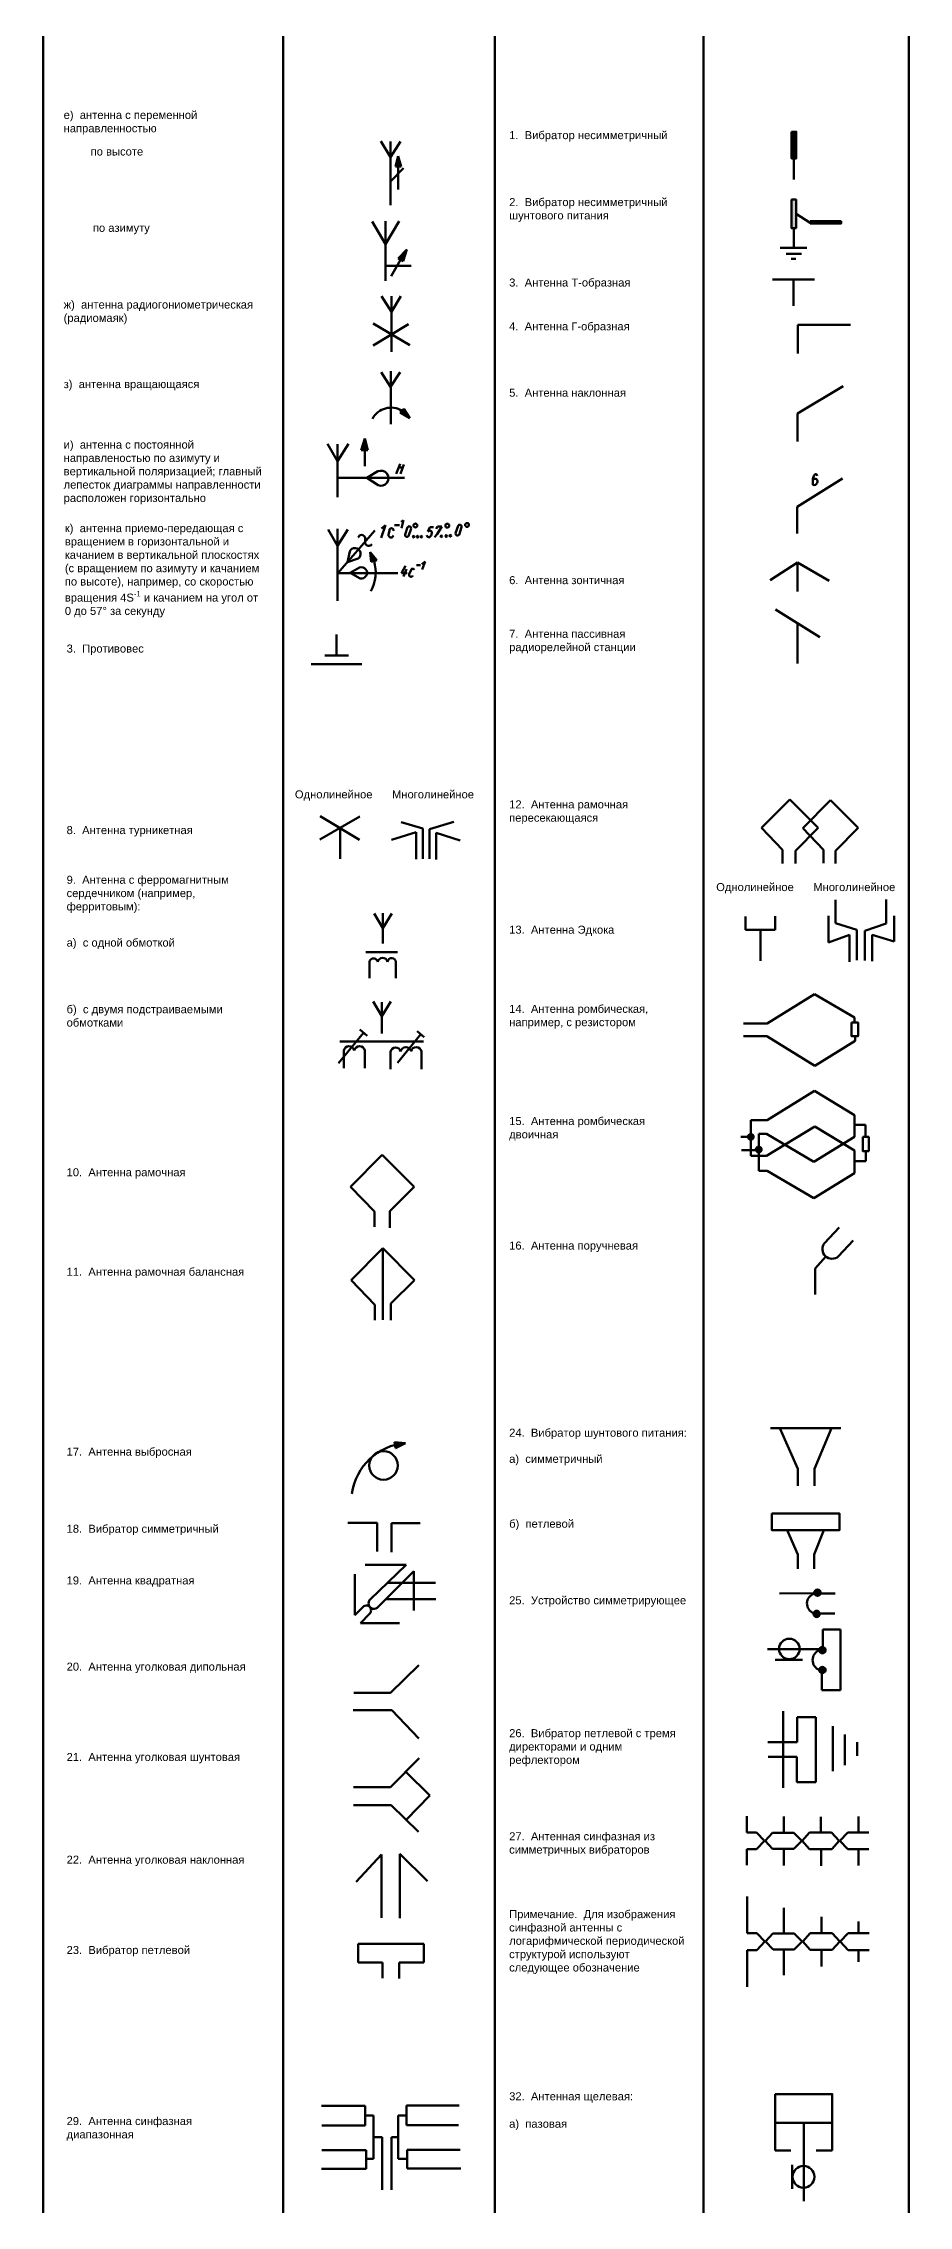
# Model space of a CAD drawing. Header units: millimetres. Extents: x -439143 to -438122, y 63765 to 65947.
# Drawn here: x -438760 to -438544, y 64856 to 65396 of the extents above; entities that cross this region are included whole.
import ezdxf

# ---------------------------------------------------------------- set-up
doc = ezdxf.new("R2010")
doc.units = ezdxf.units.MM
doc.layers.add('основные линии', color=10, linetype='Continuous', lineweight=80)
doc.layers.add('основные линии @ 1', color=10, linetype='Continuous', lineweight=80)
doc.styles.add('Аннотативный', font='arial.ttf')

msp = doc.modelspace()

# ---------------------------------------------------------------- hatches: boundary and pattern name
at = {"layer": 'основные линии', "true_color": 0xffffff}
h = msp.add_hatch(color=7, dxfattribs=at)
h.dxf.hatch_style = 1
h.paths.add_polyline_path([(-438571.8, 65374.32), (-438572.94, 65374.32), (-438572.94, 65367.67), (-438571.8, 65367.67)])
h = msp.add_hatch(color=7, dxfattribs=at)
h.dxf.hatch_style = 1
h.paths.add_polyline_path([(-438671.31, 65368.25), (-438671.98, 65365.66), (-438670.53, 65365.66)])
h = msp.add_hatch(color=7, dxfattribs=at)
h.dxf.hatch_style = 1
h.paths.add_polyline_path([(-438571.83, 65357.36), (-438572.98, 65357.36), (-438572.98, 65350.25), (-438571.83, 65350.25)])
h = msp.add_hatch(color=7, dxfattribs=at)
h.dxf.hatch_style = 1
h.paths.add_polyline_path([(-438568.27, 65351.94), (-438568.27, 65351.4), (-438560.54, 65351.4), (-438560.54, 65351.94)])
h = msp.add_hatch(color=7, dxfattribs=at)
h.dxf.hatch_style = 1
h.paths.add_polyline_path([(-438669.11, 65344.91), (-438671.32, 65342.66), (-438670.07, 65341.95)])
h = msp.add_hatch(color=7, dxfattribs=at)
h.dxf.hatch_style = 1
h.paths.add_polyline_path([(-438669.89, 65305.07), (-438670.78, 65304.13), (-438668.36, 65302.71)])
h = msp.add_hatch(color=7, dxfattribs=at)
h.dxf.hatch_style = 1
h.paths.add_polyline_path([(-438679.59, 65297.69), (-438680.52, 65294.72), (-438678.88, 65294.72)])
h = msp.add_hatch(color=7, dxfattribs=at)
h.dxf.hatch_style = 1
h.paths.add_polyline_path([(-438678.28, 65269.25), (-438678.02, 65266.82), (-438676.63, 65267.22)])
h = msp.add_hatch(color=7, dxfattribs=at)
h.dxf.hatch_style = 1
h.paths.add_polyline_path([(-438667.6, 65273.11, 1), (-438667.2, 65273.11, 1)])
h = msp.add_hatch(color=7, dxfattribs=at)
h.dxf.hatch_style = 1
h.paths.add_polyline_path([(-438666.64, 65273.11, 1), (-438666.25, 65273.11, 1)])
h = msp.add_hatch(color=7, dxfattribs=at)
h.dxf.hatch_style = 1
h.paths.add_polyline_path([(-438665.67, 65273.11, 1), (-438665.27, 65273.11, 1)])
h = msp.add_hatch(color=7, dxfattribs=at)
h.dxf.hatch_style = 1
h.paths.add_polyline_path([(-438660.67, 65273.22, 1), (-438660.27, 65273.22, 1)])
h = msp.add_hatch(color=7, dxfattribs=at)
h.dxf.hatch_style = 1
h.paths.add_polyline_path([(-438659.47, 65273.27, 1), (-438659.07, 65273.27, 1)])
h = msp.add_hatch(color=7, dxfattribs=at)
h.dxf.hatch_style = 1
h.paths.add_polyline_path([(-438658.43, 65273.34, 1), (-438658.03, 65273.34, 1)])
for points in [[(-438582.43, 65123.13, 1), (-438583.85, 65123.13, 1)], [(-438580.45, 65119.96, 1), (-438581.86, 65119.96, 1)], [(-438565.68, 65009.21, 1), (-438567.27, 65009.21, 1)], [(-438565.86, 65003.9, 1), (-438567.45, 65003.9, 1)], [(-438564.45, 64994.86, 1), (-438566.04, 64994.86, 1)], [(-438564.45, 64989.87, 1), (-438566.04, 64989.87, 1)]]:
    msp.add_hatch(color=7, dxfattribs=at).paths.add_polyline_path(points)
h = msp.add_hatch(color=7, dxfattribs=at)
h.dxf.hatch_style = 1
h.paths.add_polyline_path([(-438672.11, 65046.12), (-438671.98, 65045.35), (-438669.47, 65046.57, 0.045846)])
h.paths.add_polyline_path([(-438672.22, 65046.82), (-438672.11, 65046.12, -0.045846), (-438669.47, 65046.57)])

# ---------------------------------------------------------------- linework, layer by layer
at = {"layer": 'основные линии', "color": 7, "true_color": 0xffffff}
for p, q in [((-438760, 63765.33), (-438760, 65733.85)), ((-438700, 63766.05), (-438700, 65733.85)), ((-438647.15, 63766.05), (-438647.15, 65733.85)), ((-438594.96, 63767.21), (-438594.96, 65733.85)), ((-438543.66, 63766.05), (-438543.66, 65733.85)), ((-438675.61, 65371.97), (-438673.19, 65367.93)), ((-438673.19, 65367.93), (-438670.74, 65371.92)), ((-438673.19, 65355.96), (-438673.19, 65371.91)), ((-438671.98, 65365.66), (-438671.31, 65368.25)), ((-438671.31, 65368.25), (-438670.53, 65365.66)), ((-438572.41, 65362.42), (-438572.41, 65367.67)), ((-438673.19, 65361.9), (-438669.92, 65365.2)), ((-438670.53, 65365.66), (-438671.98, 65365.66)), ((-438671.3, 65359.87), (-438671.3, 65365.66)), ((-438677.82, 65351.88), (-438674.43, 65346.26)), ((-438674.43, 65346.26), (-438671, 65352.01)), ((-438674.43, 65351.94), (-438674.43, 65337.06)), ((-438572.37, 65345.28), (-438572.37, 65350.25)), ((-438571.83, 65353.8), (-438568.27, 65351.55)), ((-438671.32, 65342.66), (-438669.11, 65344.91)), ((-438669.11, 65344.91), (-438670.07, 65341.95)), ((-438575.79, 65345.28), (-438569.12, 65345.28)), ((-438674.43, 65340.81), (-438668.07, 65340.81)), ((-438673.02, 65338.24), (-438670.72, 65342.32)), ((-438671.32, 65342.66), (-438670.07, 65341.95)), ((-438574.31, 65343.84), (-438570.5, 65343.84)), ((-438573.07, 65342.57), (-438571.89, 65342.57)), ((-438577.72, 65337.4), (-438567.22, 65337.4)), ((-438572.44, 65330.83), (-438572.44, 65337.35)), ((-438675.42, 65333.22), (-438672.93, 65329.3)), ((-438672.93, 65329.3), (-438670.63, 65333.23)), ((-438672.93, 65333.19), (-438672.93, 65319.31)), ((-438677.57, 65326.38), (-438668.34, 65320.98)), ((-438677.55, 65320.94), (-438668.66, 65326.24)), ((-438571.4, 65318.94), (-438571.4, 65326.04)), ((-438571.4, 65326.04), (-438558.25, 65326.04)), ((-438675.52, 65314.26), (-438673.16, 65310.58)), ((-438670.8, 65314.26), (-438673.16, 65310.58)), ((-438673.14, 65314.52), (-438673.14, 65301.26)), ((-438571.45, 65303.87), (-438560.03, 65310.75)), ((-438670.78, 65304.13), (-438669.89, 65305.07)), ((-438668.36, 65302.71), (-438670.78, 65304.13)), ((-438669.89, 65305.07), (-438668.36, 65302.71)), ((-438571.45, 65296.9), (-438571.45, 65303.87)), ((-438688.97, 65296.34), (-438686.48, 65292.03)), ((-438683.69, 65296.36), (-438686.48, 65292.03)), ((-438686.48, 65282.97), (-438686.48, 65296.22)), ((-438680.52, 65294.72), (-438679.59, 65297.69)), ((-438679.59, 65297.69), (-438678.88, 65294.72)), ((-438680.52, 65294.72), (-438678.88, 65294.72)), ((-438679.63, 65290.73), (-438679.63, 65294.72)), ((-438670.8, 65291.32), (-438671.82, 65288.81)), ((-438669.85, 65291.2), (-438670.68, 65288.79)), ((-438669.67, 65287.8), (-438686.42, 65287.8)), ((-438679.14, 65287.8), (-438676.34, 65289.46)), ((-438679.14, 65287.8), (-438676.31, 65285.97)), ((-438671.17, 65290.41), (-438670.12, 65290.41)), ((-438571.51, 65280.61), (-438560.23, 65287.65)), ((-438567.63, 65286.07), (-438567.62, 65287.58)), ((-438571.51, 65273.93), (-438571.51, 65280.61)), ((-438688.82, 65274.91), (-438686.48, 65270.85)), ((-438686.48, 65257.07), (-438686.48, 65275.04)), ((-438683.87, 65274.9), (-438686.48, 65270.85)), ((-438677.1, 65274.65), (-438686.34, 65264.04)), ((-438674.42, 65275.97), (-438675.56, 65272.84)), ((-438675.43, 65275.13), (-438674.42, 65275.97)), ((-438673.49, 65274.69), (-438673.69, 65273.57)), ((-438672.23, 65276.01), (-438670.92, 65276.01)), ((-438670.5, 65276.86), (-438669.94, 65277.28)), ((-438669.94, 65277.28), (-438670.47, 65275.25)), ((-438668.91, 65275.47), (-438669.55, 65273.64)), ((-438668.06, 65275.17), (-438668.68, 65273.27)), ((-438663.38, 65275.52), (-438663.84, 65274.41)), ((-438663.38, 65275.52), (-438662.43, 65275.52)), ((-438661.47, 65275.64), (-438661.79, 65275.04)), ((-438660.38, 65275.64), (-438661.54, 65273.71)), ((-438661.47, 65275.64), (-438660.38, 65275.64)), ((-438656.29, 65275.82), (-438656.92, 65273.98)), ((-438655.43, 65275.52), (-438656.05, 65273.62)), ((-438683.98, 65266.75), (-438683.4, 65269.42)), ((-438679.56, 65272.81), (-438679.52, 65271.52)), ((-438678.02, 65266.82), (-438678.28, 65269.25)), ((-438678.28, 65269.25), (-438678.28, 65269.25)), ((-438678.28, 65269.25), (-438676.63, 65267.22)), ((-438661.54, 65273.71), (-438662.18, 65272.98)), ((-438671.33, 65264.04), (-438686.48, 65264.04)), ((-438683.98, 65266.75), (-438681.29, 65267.65)), ((-438683.29, 65264.05), (-438680.94, 65265.42)), ((-438683.29, 65264.05), (-438680.82, 65262.68)), ((-438678.02, 65266.82), (-438676.63, 65267.22)), ((-438669.42, 65265.84), (-438670.47, 65264)), ((-438670.47, 65264), (-438669, 65264)), ((-438669.19, 65265.02), (-438669.92, 65263.14)), ((-438667.98, 65265.02), (-438668.55, 65263.75)), ((-438666.66, 65265.97), (-438665.72, 65265.97)), ((-438665.38, 65266.26), (-438664.52, 65266.88)), ((-438664.52, 65266.88), (-438665.28, 65264.91)), ((-438664.52, 65266.88), (-438664.52, 65266.88)), ((-438578.3, 65262.26), (-438571.48, 65266.7)), ((-438571.48, 65259.46), (-438571.48, 65266.7)), ((-438563.57, 65262.09), (-438571.48, 65266.7)), ((-438565.92, 65248.01), (-438576.94, 65254.9)), ((-438686.67, 65243.43), (-438686.67, 65248.71)), ((-438571.44, 65241.4), (-438571.44, 65251.46)), ((-438689.64, 65243.43), (-438683.69, 65243.43)), ((-438693.05, 65241.29), (-438680.36, 65241.29)), ((-438580.43, 65200.37), (-438573.38, 65207.44)), ((-438573.38, 65207.44), (-438566.27, 65200.34)), ((-438563.23, 65207.23), (-438570.16, 65200.27)), ((-438556.31, 65200.34), (-438563.23, 65207.23)), ((-438690.86, 65197.41), (-438680.84, 65203.17)), ((-438690.82, 65203.24), (-438680.97, 65197.38)), ((-438685.78, 65192.64), (-438685.78, 65200.19)), ((-438666.81, 65199.25), (-438672.95, 65197.36)), ((-438665.12, 65200.18), (-438670.57, 65201.8)), ((-438666.81, 65192.53), (-438666.81, 65199.25)), ((-438665.12, 65192.57), (-438665.12, 65200.18)), ((-438663.47, 65200.01), (-438657.33, 65201.84)), ((-438663.47, 65192.6), (-438663.47, 65200.01)), ((-438661.81, 65192.43), (-438661.81, 65199.08)), ((-438661.81, 65199.08), (-438655.78, 65197.22)), ((-438575.21, 65194.86), (-438580.43, 65200.37)), ((-438566.27, 65200.34), (-438571.93, 65194.61)), ((-438570.16, 65200.27), (-438564.96, 65194.88)), ((-438561.99, 65194.64), (-438556.31, 65200.34)), ((-438575.21, 65191.47), (-438575.21, 65194.86)), ((-438571.93, 65191.41), (-438571.93, 65194.61)), ((-438564.96, 65191.5), (-438564.96, 65194.88)), ((-438561.99, 65191.44), (-438561.99, 65194.64)), ((-438677.32, 65178.95), (-438675.11, 65175.3)), ((-438675.11, 65179.02), (-438675.11, 65171.44)), ((-438672.86, 65178.94), (-438675.11, 65175.3)), ((-438584.47, 65174.83), (-438584.47, 65178.22)), ((-438577.03, 65174.83), (-438577.03, 65178.26)), ((-438563.71, 65171.7), (-438563.71, 65178.33)), ((-438561.94, 65176.52), (-438561.94, 65182.37)), ((-438549.34, 65176.45), (-438549.34, 65182.42)), ((-438547.34, 65171.98), (-438547.34, 65178.37)), ((-438584.47, 65174.83), (-438577.03, 65174.83)), ((-438580.72, 65167.08), (-438580.72, 65174.83)), ((-438558.46, 65173.6), (-438563.71, 65171.7)), ((-438556.65, 65174.9), (-438561.94, 65176.52)), ((-438558.46, 65166.88), (-438558.46, 65173.6)), ((-438556.65, 65167.28), (-438556.65, 65174.9)), ((-438554.61, 65174.62), (-438549.34, 65176.45)), ((-438554.61, 65167.22), (-438554.61, 65174.62)), ((-438552.77, 65167), (-438552.77, 65173.65)), ((-438552.77, 65173.65), (-438547.34, 65171.98)), ((-438679.38, 65169.3), (-438671.45, 65169.3)), ((-438678.48, 65166.83), (-438678.48, 65162.75)), ((-438671.85, 65166.83), (-438671.85, 65162.75)), ((-438677.56, 65156.99), (-438675.34, 65153.32)), ((-438675.34, 65156.8), (-438675.34, 65148.93)), ((-438673.11, 65156.99), (-438675.33, 65153.32)), ((-438579.08, 65151.44), (-438567.18, 65158.81)), ((-438567.18, 65158.81), (-438557.2, 65152.94)), ((-438579.08, 65151.44), (-438584.95, 65151.44)), ((-438557.2, 65152.94), (-438557.2, 65151.7)), ((-438686.18, 65141.52), (-438679.92, 65149.15)), ((-438685.89, 65146.93), (-438664.95, 65146.93)), ((-438680.86, 65149.96), (-438679.07, 65148.41)), ((-438671.45, 65141.63), (-438665.62, 65148.75)), ((-438666.55, 65149.56), (-438664.77, 65148.01)), ((-438579.12, 65148.3), (-438584.97, 65148.3)), ((-438579.12, 65148.3), (-438567.11, 65140.9)), ((-438567.11, 65140.9), (-438557.04, 65147.12)), ((-438557.04, 65147.12), (-438557.04, 65148.26)), ((-438684.85, 65140.3), (-438684.85, 65144.67)), ((-438679.61, 65140.3), (-438679.61, 65144.67)), ((-438673.2, 65140.02), (-438673.2, 65144.39)), ((-438665.43, 65140.08), (-438665.43, 65144.45)), ((-438579.09, 65127.27), (-438567.19, 65134.65)), ((-438567.19, 65134.65), (-438557.18, 65128.54)), ((-438583.16, 65127.27), (-438583.16, 65118.4)), ((-438583.16, 65127.27), (-438579.09, 65127.27)), ((-438581.15, 65114.65), (-438581.15, 65123.85)), ((-438581.15, 65123.85), (-438579.2, 65123.85)), ((-438579.22, 65118.4), (-438567.17, 65125.74)), ((-438579.2, 65123.85), (-438567.36, 65116.89)), ((-438567.17, 65125.74), (-438557.22, 65119.68)), ((-438557.19, 65126.14), (-438554.43, 65126.14)), ((-438557.18, 65123.1), (-438557.18, 65128.54)), ((-438554.43, 65126.14), (-438554.43, 65123.17)), ((-438683.16, 65110.61), (-438675.26, 65118.64)), ((-438667.3, 65110.66), (-438675.26, 65118.64)), ((-438585.62, 65123.14), (-438583.16, 65123.14)), ((-438585.47, 65119.76), (-438581.15, 65119.76)), ((-438583.16, 65118.4), (-438579.22, 65118.4)), ((-438567.36, 65116.89), (-438557.18, 65123.1)), ((-438557.22, 65114.02), (-438557.22, 65119.68)), ((-438554.37, 65117.03), (-438554.37, 65119.56)), ((-438581.15, 65114.65), (-438579.04, 65114.65)), ((-438579.04, 65114.65), (-438567.4, 65107.81)), ((-438567.4, 65107.81), (-438557.22, 65114.02)), ((-438557.23, 65117.03), (-438554.37, 65117.03)), ((-438677.2, 65104.51), (-438683.16, 65110.61)), ((-438673.4, 65104.54), (-438667.3, 65110.66)), ((-438677.2, 65100.65), (-438677.2, 65104.51)), ((-438673.37, 65100.38), (-438673.4, 65104.54)), ((-438564.68, 65096.6), (-438561.02, 65100.5)), ((-438561.19, 65093.32), (-438557.53, 65097.22)), ((-438683.05, 65087.27), (-438675.15, 65095.3)), ((-438667.2, 65087.32), (-438675.15, 65095.3)), ((-438675.15, 65095.3), (-438675.15, 65077.41)), ((-438567.05, 65090.2), (-438564.41, 65093.24)), ((-438677.1, 65081.17), (-438683.05, 65087.27)), ((-438673.12, 65081.49), (-438667.2, 65087.32)), ((-438567.05, 65083.77), (-438567.05, 65090.2)), ((-438677.1, 65077.32), (-438677.1, 65081.17)), ((-438673.08, 65077.33), (-438673.12, 65081.49)), ((-438578.2, 65050.33), (-438560.63, 65050.33)), ((-438575.87, 65050.33), (-438571.42, 65040.16)), ((-438562.95, 65050.33), (-438567.24, 65040.16)), ((-438669.47, 65046.57), (-438672.22, 65046.82)), ((-438672.22, 65046.82), (-438671.98, 65045.35)), ((-438671.98, 65045.35), (-438669.47, 65046.57)), ((-438571.42, 65040.16), (-438571.42, 65035.92)), ((-438567.24, 65040.16), (-438567.24, 65035.92)), ((-438683.84, 65026.68), (-438676.57, 65026.68)), ((-438676.57, 65026.68), (-438676.57, 65019.53)), ((-438672.97, 65019.3), (-438672.97, 65026.55)), ((-438672.97, 65026.55), (-438665.79, 65026.55)), ((-438574.03, 65024.82), (-438571.4, 65018.79)), ((-438564.85, 65024.82), (-438567.26, 65018.79)), ((-438679.5, 65016.13), (-438669.26, 65016.13)), ((-438669.26, 65016.13), (-438678.26, 65007.54)), ((-438571.4, 65018.79), (-438571.4, 65015.17)), ((-438567.26, 65018.79), (-438567.26, 65015.17)), ((-438682.14, 65013.83), (-438682.14, 65003.61)), ((-438667.36, 65014.58), (-438676.28, 65005.68)), ((-438673.9, 65011.69), (-438661.99, 65011.69)), ((-438667.36, 65014.58), (-438667.36, 65004.75)), ((-438682.14, 65003.61), (-438680.11, 65005.61)), ((-438674.4, 65007.56), (-438661.88, 65007.57)), ((-438575.99, 65009.04), (-438567.25, 65009.05)), ((-438565.7, 65009.02), (-438562.09, 65009.02)), ((-438680.67, 65001.6), (-438678.41, 65003.95)), ((-438670.92, 65001.6), (-438680.67, 65001.6)), ((-438565.88, 65004.02), (-438562.11, 65004.02)), ((-438565.14, 64995.65), (-438565.14, 65000)), ((-438565.14, 65000), (-438560.76, 65000)), ((-438560.76, 65000), (-438560.76, 64984.83)), ((-438578.93, 64995.06), (-438565.99, 64995.06)), ((-438673.24, 64984.16), (-438666.14, 64991.07)), ((-438577.08, 64992.43), (-438570.2, 64992.43)), ((-438565.35, 64984.83), (-438565.35, 64989.09)), ((-438682.39, 64984.16), (-438673.24, 64984.16)), ((-438560.76, 64984.83), (-438565.35, 64984.83)), ((-438682.53, 64979.84), (-438672.88, 64979.84)), ((-438672.88, 64979.84), (-438666.14, 64972.75)), ((-438575.01, 64979.58), (-438575.01, 64960.46)), ((-438571.53, 64971.86), (-438571.53, 64978.14)), ((-438571.53, 64978.14), (-438566.89, 64978.14)), ((-438566.89, 64978.14), (-438566.89, 64961.85)), ((-438578.9, 64971.86), (-438571.53, 64971.86)), ((-438562.62, 64975.89), (-438562.62, 64964.61)), ((-438559.66, 64973.74), (-438559.66, 64966.1)), ((-438673.17, 64960.59), (-438666, 64967.88)), ((-438571.6, 64968.18), (-438578.84, 64968.18)), ((-438571.6, 64961.85), (-438571.6, 64968.18)), ((-438556.54, 64971.83), (-438556.54, 64968.47)), ((-438663.39, 64958.53), (-438669.39, 64964.43)), ((-438566.89, 64961.85), (-438571.6, 64961.85)), ((-438682.48, 64956.1), (-438673.01, 64956.1)), ((-438682.44, 64960.59), (-438673.17, 64960.59)), ((-438673.01, 64956.1), (-438666.2, 64949.42)), ((-438663.39, 64958.53), (-438669.32, 64952.48)), ((-438584.16, 64953.33), (-438584.16, 64949.28)), ((-438574.86, 64953.25), (-438574.86, 64949.17)), ((-438565.6, 64953.2), (-438565.6, 64949.35)), ((-438556.22, 64953.29), (-438556.22, 64949.28)), ((-438584.16, 64949.28), (-438581.72, 64949.28)), ((-438584.15, 64941.15), (-438584.15, 64945.07)), ((-438584.15, 64945.07), (-438581.71, 64945.07)), ((-438581.72, 64949.28), (-438579.72, 64947.17)), ((-438581.71, 64945.07), (-438579.72, 64947.16)), ((-438579.58, 64947.18), (-438577.71, 64949.17)), ((-438579.58, 64947.18), (-438577.7, 64945.18)), ((-438577.71, 64949.17), (-438572.42, 64949.17)), ((-438577.7, 64945.18), (-438572.41, 64945.18)), ((-438574.85, 64941.03), (-438574.85, 64945.18)), ((-438572.42, 64949.17), (-438570.42, 64947.17)), ((-438572.41, 64945.18), (-438570.42, 64947.17)), ((-438570.28, 64947.18), (-438568.45, 64949.24)), ((-438570.28, 64947.18), (-438568.44, 64945.11)), ((-438568.45, 64949.24), (-438562.93, 64949.24)), ((-438568.44, 64945.11), (-438562.92, 64945.11)), ((-438565.59, 64940.95), (-438565.59, 64944.99)), ((-438562.93, 64949.24), (-438561.02, 64947.17)), ((-438562.92, 64945.11), (-438561.02, 64947.17)), ((-438560.89, 64947.18), (-438558.92, 64949.28)), ((-438560.89, 64947.18), (-438558.91, 64945.07)), ((-438558.92, 64949.28), (-438553.67, 64949.28)), ((-438558.91, 64945.07), (-438553.66, 64945.07)), ((-438556.22, 64945.05), (-438556.22, 64941.03)), ((-438675.42, 64943.77), (-438681.77, 64936.97)), ((-438675.42, 64927.92), (-438675.42, 64943.77)), ((-438663.96, 64937.1), (-438670.89, 64943.91)), ((-438670.89, 64943.91), (-438670.89, 64927.89)), ((-438584.05, 64933.3), (-438584.05, 64924.12)), ((-438574.86, 64930.42), (-438574.86, 64924.01)), ((-438584.05, 64924.12), (-438581.61, 64924.12)), ((-438581.61, 64924.12), (-438579.61, 64922.01)), ((-438579.47, 64922.02), (-438577.6, 64924.01)), ((-438577.6, 64924.01), (-438572.31, 64924.01)), ((-438572.31, 64924.01), (-438570.31, 64922.01)), ((-438570.17, 64922.02), (-438568.34, 64924.08)), ((-438568.34, 64924.08), (-438562.82, 64924.08)), ((-438565.49, 64928.24), (-438565.49, 64924.08)), ((-438562.82, 64924.08), (-438560.91, 64922.01)), ((-438560.78, 64922.02), (-438558.81, 64924.12)), ((-438558.81, 64924.12), (-438553.56, 64924.12)), ((-438556.22, 64927.05), (-438556.22, 64924.12)), ((-438681.32, 64916.76), (-438681.32, 64921.48)), ((-438681.32, 64921.48), (-438664.87, 64921.48)), ((-438664.87, 64921.48), (-438664.87, 64916.76)), ((-438584.04, 64910.73), (-438584.04, 64919.91)), ((-438584.04, 64919.91), (-438581.6, 64919.91)), ((-438581.6, 64919.91), (-438579.61, 64922.01)), ((-438579.47, 64922.02), (-438577.59, 64920.03)), ((-438577.59, 64920.03), (-438572.3, 64920.03)), ((-438574.85, 64913.62), (-438574.85, 64920.03)), ((-438572.3, 64920.03), (-438570.31, 64922.01)), ((-438570.17, 64922.02), (-438568.33, 64919.95)), ((-438568.33, 64919.95), (-438562.81, 64919.95)), ((-438565.48, 64915.79), (-438565.48, 64919.95)), ((-438562.81, 64919.95), (-438560.91, 64922.01)), ((-438560.78, 64922.02), (-438558.8, 64919.91)), ((-438558.8, 64919.91), (-438553.55, 64919.91)), ((-438556.21, 64916.99), (-438556.21, 64919.91)), ((-438675.23, 64916.76), (-438681.32, 64916.76)), ((-438675.23, 64912.87), (-438675.23, 64916.76)), ((-438664.87, 64916.76), (-438671.04, 64916.76)), ((-438671.04, 64916.76), (-438671.04, 64912.75)), ((-438690.46, 64880.99), (-438679.56, 64880.99)), ((-438679.56, 64880.99), (-438679.56, 64876.07)), ((-438656.06, 64881.03), (-438669.17, 64881.03)), ((-438669.17, 64881.03), (-438669.17, 64876.11)), ((-438679.56, 64876.07), (-438690.34, 64876.07)), ((-438679.56, 64878.53), (-438677.47, 64878.53)), ((-438677.47, 64878.53), (-438677.47, 64873.12)), ((-438669.17, 64878.57), (-438671.26, 64878.57)), ((-438671.26, 64878.57), (-438671.26, 64873.16)), ((-438669.17, 64876.11), (-438656.18, 64876.11)), ((-438577.07, 64876.7), (-438577.07, 64869.81)), ((-438569.89, 64857.18), (-438569.89, 64876.72)), ((-438562.8, 64876.67), (-438562.83, 64869.78)), ((-438679.26, 64869.91), (-438690.34, 64869.91)), ((-438679.26, 64865.26), (-438679.26, 64869.91)), ((-438677.47, 64867.71), (-438677.47, 64873.12)), ((-438677.47, 64873.12), (-438675.3, 64873.12)), ((-438675.3, 64873.12), (-438675.3, 64860)), ((-438671.26, 64873.16), (-438672.97, 64873.16)), ((-438672.97, 64873.13), (-438672.97, 64860.01)), ((-438671.26, 64867.76), (-438671.26, 64873.16)), ((-438669.05, 64865.29), (-438669.05, 64869.95)), ((-438669.05, 64869.95), (-438655.76, 64869.95)), ((-438577.07, 64869.81), (-438573.13, 64869.81)), ((-438562.83, 64869.78), (-438566.78, 64869.8)), ((-438690.46, 64865.26), (-438679.27, 64865.26)), ((-438679.26, 64867.71), (-438677.47, 64867.71)), ((-438669.05, 64867.75), (-438671.26, 64867.75)), ((-438655.64, 64865.29), (-438669.05, 64865.29)), ((-438572.8, 64866.19), (-438572.8, 64860.19))]:
    msp.add_line(p, q, dxfattribs=at)
for points in [[(-438572.94, 65374.32), (-438571.8, 65374.32), (-438571.8, 65367.67), (-438572.94, 65367.67)], [(-438572.98, 65357.36), (-438571.83, 65357.36), (-438571.83, 65350.25), (-438572.98, 65350.25)], [(-438560.54, 65351.94), (-438568.27, 65351.94), (-438568.27, 65351.4), (-438560.54, 65351.4)], [(-438557.94, 65151.7), (-438556.31, 65151.7), (-438556.31, 65148.26), (-438557.94, 65148.26)], [(-438555.15, 65123.12), (-438553.67, 65123.12), (-438553.67, 65119.57), (-438555.15, 65119.57)], [(-438577.88, 65029.01), (-438561.01, 65029.01), (-438561.01, 65024.82), (-438577.88, 65024.82)], [(-438577.07, 64883.92), (-438562.8, 64883.92), (-438562.8, 64876.7), (-438577.07, 64876.7)]]:
    msp.add_lwpolyline(points, close=True, dxfattribs=at)
for centre, radius in [((-438666.97, 65275.93), 0.478), ((-438659.01, 65275.87), 0.478), ((-438654.07, 65276.05), 0.478), ((-438667.4, 65273.11), 0.2), ((-438666.44, 65273.11), 0.2), ((-438665.47, 65273.11), 0.2), ((-438660.47, 65273.22), 0.2), ((-438659.27, 65273.27), 0.2), ((-438658.23, 65273.34), 0.2), ((-438583.14, 65123.13), 0.706), ((-438581.15, 65119.96), 0.706), ((-438674.95, 65041), 3.57), ((-438566.48, 65009.21), 0.794), ((-438566.66, 65003.9), 0.794), ((-438573.51, 64995.15), 2.56), ((-438565.24, 64994.86), 0.794), ((-438565.24, 64989.87), 0.794), ((-438569.97, 64863.22), 2.72)]:
    msp.add_circle(centre, radius, dxfattribs=at)
for centre, radius, start, end in [((-438673.07, 65300.14), 5.23, 58.4714, 152.0208), ((-438675.59, 65287.73), 1.89, 247.7243, 113.5413), ((-438567.37, 65286.89), 0.857, 252.3613, 337.3473), ((-438565.05, 65287.08), 2.62, 145.7866, 168.8576), ((-438567.07, 65287.05), 0.562, 10.3572, 170.1774), ((-438566.9, 65288.4), 0.347, 350.2236, 155.9858), ((-438567.93, 65287.02), 1.43, 341.3925, 5.5322), ((-438672.96, 65274.68), 0.531, 352.0936, 178.8545), ((-438668.5, 65275.27), 0.457, 347.4098, 153.6925), ((-438663.41, 65274.11), 0.526, 351.8579, 145.8132), ((-438655.88, 65275.62), 0.457, 347.4098, 153.6925), ((-438682.1, 65268.83), 1.43, 304.159, 155.674), ((-438680.42, 65272.71), 0.867, 6.7686, 167.9842), ((-438678.65, 65271.7), 0.887, 192.0463, 327.6492), ((-438673.08, 65273.52), 0.613, 175.1547, 347.1481), ((-438669.07, 65273.55), 0.485, 170.1053, 323.9355), ((-438663.61, 65273.43), 0.47, 174.3764, 332.5064), ((-438664.46, 65274.16), 1.58, 323.3452, 355.5164), ((-438656.45, 65273.9), 0.485, 170.1053, 323.9355), ((-438680.49, 65264.07), 1.43, 256.7981, 108.3131), ((-438686.6, 65264.16), 9.71, 331.2608, 17.1409), ((-438668.08, 65263.58), 0.5, 159.4993, 345.508), ((-438667.68, 65264.71), 0.43, 12.5425, 134.9189), ((-438677.44, 65166.69), 1.05, 8.0616, 172.4362), ((-438675.16, 65166.6), 1.26, 13.7552, 168.8799), ((-438672.9, 65166.76), 1.05, 3.9552, 172.4567), ((-438683.55, 65144.46), 1.32, 11.4195, 170.9488), ((-438680.94, 65144.4), 1.36, 11.4182, 166.2645), ((-438671.93, 65144.14), 1.3, 13.4929, 168.5011), ((-438669.36, 65144.24), 1.32, 11.4195, 170.9488), ((-438666.76, 65144.18), 1.36, 11.4182, 166.2645), ((-438562.84, 65095.06), 2.4, 140.2355, 312.5017), ((-438668.34, 65031.98), 14.63, 94.3954, 172.2632), ((-438679.23, 65004.81), 1.19, 313.5311, 137.824), ((-438677.34, 65006.53), 1.36, 132.3232, 321.1275), ((-438566.53, 65006.48), 2.57, 105.7297, 249.4482), ((-438564.98, 64992.37), 2.71, 112.9706, 247.0294)]:
    msp.add_arc(centre, radius, start, end, dxfattribs=at)

# ---------------------------------------------------------------- texts
at = {"layer": 'основные линии @ 1', "color": 7, "true_color": 0xffffff, "char_height": 2, "attachment_point": 1, "style": 'Аннотативный'}
for s, width, heights, insert in [('\\A1;е)  антенна с переменной направленностью', 50.3479, [26.57], (-438754.9, 65379.52)), ('1.  Вибратор несимметричный', 43.7696, [12.29], (-438643.54, 65374.47)), ('\\A1;по высоте', 50.3479, [26.57], (-438748.14, 65370.38)), ('2.  Вибратор несимметричный шунтового питания', 43.7696, [12.29], (-438643.54, 65357.74)), ('\\A1;по азимуту', 50.3479, [26.57], (-438747.59, 65351.31)), ('3.  Антенна Т-образная', 43.7696, [12.29], (-438643.54, 65337.64)), ('\\A1;ж)  антенна радиогониометрическая (радиомаяк)', 50.3479, [26.57], (-438754.9, 65332.13)), ('4.  Антенна Г-образная', 43.7696, [12.29], (-438643.54, 65326.7)), ('\\A1;з)  антенна вращающаяся ', 50.3479, [26.57], (-438754.9, 65312.25)), ('5.  Антенна наклонная', 43.7696, [12.29], (-438643.54, 65310.1)), ('\\A1;и)  антенна с постоянной направленостью по азимуту и вертикальной поляризацией; главный лепесток диаграммы направленности расположен горизонтально', 50.3479, [26.57], (-438754.9, 65297.13)), ('\\A1;к)  антенна приемо-передающая с вращением в горизонтальной и качанием в вертикальной плоскостях (с вращением по азимуту и качанием по высоте), например, со скоростью вращения 4S{\\H0.7x;\\S-1^ ;} и качанием на угол от 0 до 57%%D за секунду', 49.3655, [27.83], (-438754.6, 65276.25)), ('6.  Антенна зонтичная', 43.7696, [12.29], (-438643.54, 65263.26)), ('7.  Антенна пассивная радиорелейной станции', 43.7696, [12.29], (-438643.54, 65249.85)), ('3.  Противовес', 43.9547, [16.55], (-438754.16, 65246.16)), ('Однолинейное', 43.9547, [16.55], (-438697.1, 65209.72)), ('Многолинейное', 43.9547, [16.55], (-438672.82, 65209.72)), ('12.  Антенна рамочная пересекающаяся', 43.7696, [12.29], (-438643.54, 65207.22)), ('8.  Антенна турникетная', 43.9547, [16.55], (-438754.16, 65200.79)), ('9.  Антенна с ферромагнитным сердечником (например, ферритовым):', 43.9547, [16.55], (-438754.16, 65188.38)), ('Однолинейное', 43.9547, [16.55], (-438591.79, 65186.55)), ('Многолинейное', 43.9547, [16.55], (-438567.51, 65186.55)), ('а)  с одной обмоткой', 43.9547, [16.55], (-438754.16, 65172.68)), ('13.  Антенна Эдкока', 43.7696, [12.29], (-438643.54, 65175.9)), ('б)  с двумя подстраиваемыми обмотками', 43.9547, [16.55], (-438754.16, 65156.02)), ('14.  Антенна ромбическая, например, с резистором', 43.7696, [12.29], (-438643.54, 65156.12)), ('15.  Антенна ромбическая двоичная', 43.7696, [12.29], (-438643.54, 65128.08)), ('10.  Антенна рамочная', 43.9547, [16.55], (-438754.16, 65115.28)), ('16.  Антенна поручневая', 43.7696, [12.29], (-438643.54, 65096.96)), ('11.  Антенна рамочная балансная', 43.9547, [16.55], (-438754.16, 65090.42)), ('24.  Вибратор шунтового питания:', 43.7696, [12.29], (-438643.54, 65050.19)), ('17.  Антенна выбросная', 43.9547, [16.55], (-438754.16, 65045.45)), ('а)  симметричный', 43.7696, [12.29], (-438643.54, 65043.66)), ('18.  Вибратор симметричный', 43.9547, [16.55], (-438754.16, 65026.19)), ('б)  петлевой', 43.7696, [12.29], (-438643.54, 65027.45)), ('19.  Антенна квадратная', 43.9547, [16.55], (-438754.16, 65013.27)), ('25.  Устройство симметрирующее', 43.7696, [12.29], (-438643.54, 65008.31)), ('20.  Антенна уголковая дипольная', 43.9547, [16.55], (-438754.16, 64991.73)), ('26.  Вибратор петлевой с тремя директорами и одним рефлектором', 43.7696, [12.29], (-438643.54, 64975.1)), ('21.  Антенна уголковая шунтовая', 43.9547, [16.55], (-438754.16, 64969.15)), ('27.  Антенная синфазная из симметричных вибраторов', 43.7696, [12.29], (-438643.54, 64949.33)), ('22.  Антенна уголковая наклонная', 43.9547, [16.55], (-438754.16, 64943.48)), ('Примечание.  Для изображения синфазной антенны с логарифмической периодической структурой используют следующее обозначение', 43.9641, [17.15], (-438643.54, 64929.87)), ('23.  Вибратор петлевой', 43.9547, [16.55], (-438754.16, 64920.91)), ('32.  Антенная щелевая:', 43.7696, [12.29], (-438643.54, 64884.35)), ('29.  Антенна синфазная диапазонная', 43.9547, [16.55], (-438754.16, 64878.16)), ('а)  пазовая', 43.7696, [12.29], (-438643.54, 64877.49))]:
    msp.add_mtext_dynamic_manual_height_columns(s, width=width, gutter_width=0.152, heights=heights, dxfattribs=dict(at, insert=insert))

doc.saveas('drawing.dxf')
